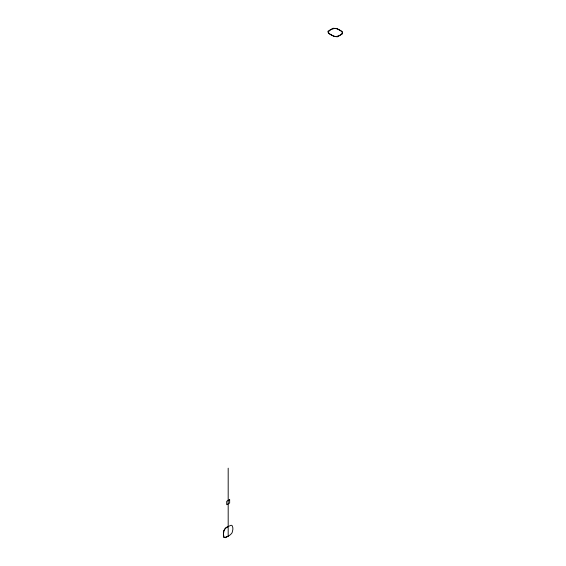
<?xml version="1.0" encoding="UTF-8"?>
<svg xmlns="http://www.w3.org/2000/svg" width="566" height="566" viewBox="0 0 566 566"><rect width="100%" height="100%" fill="white"/><g stroke="black" fill="none" stroke-linecap="round" stroke-linejoin="round"><path stroke-width="0.85" d="M228.183 526.465L225.487 528.021L223.414 531.248L223.414 537.233L225.487 537.7L228.685 535.853A16.838 9.721 -60 0 0 230.001 535.019L231.48 533.611A3.361 1.939 -60 0 0 232.187 532.45L232.824 529.712A12.098 6.983 -60 0 0 232.796 527.59L232.187 525.772A3.912 2.257 -60 0 0 231.062 525.283L227.843 526.663A21.635 12.487 -60 0 0 227.016 527.165L225.445 528.453A3.962 2.285 -60 0 0 224.171 530.399L223.535 533.243A12.219 7.054 -60 0 0 223.535 535.075L224.178 537.07A3.361 1.939 -60 0 0 224.886 537.417L228.013 536.243M339.409 29.941L336.275 28.618A3.912 2.257 0 0 0 334.166 28.533L331.676 29.269A12.098 6.983 0 0 0 329.794 30.323L328.386 31.873A3.361 1.939 0 0 0 328.443 32.658L329.454 33.783A16.838 9.721 0 0 0 330.693 34.583L331.195 34.88M331.358 34.972L335.037 36.465A3.361 1.939 0 0 0 336.395 36.5L339.084 35.686A12.219 7.054 0 0 0 340.675 34.767L342.175 33.161A3.962 2.285 0 0 0 341.963 31.823L340.718 30.727A21.635 12.487 0 0 0 339.911 30.231M228.183 468.174L228.183 536.144M333.049 28.3L327.863 31.293L328.499 33.323L333.883 36.429L337.4 36.797L342.586 33.804L342.267 31.59L336.883 28.484L333.049 28.3M229.655 499.615L226.711 501.313L226.711 504.709L229.655 503.011L229.655 499.615"/></g></svg>
